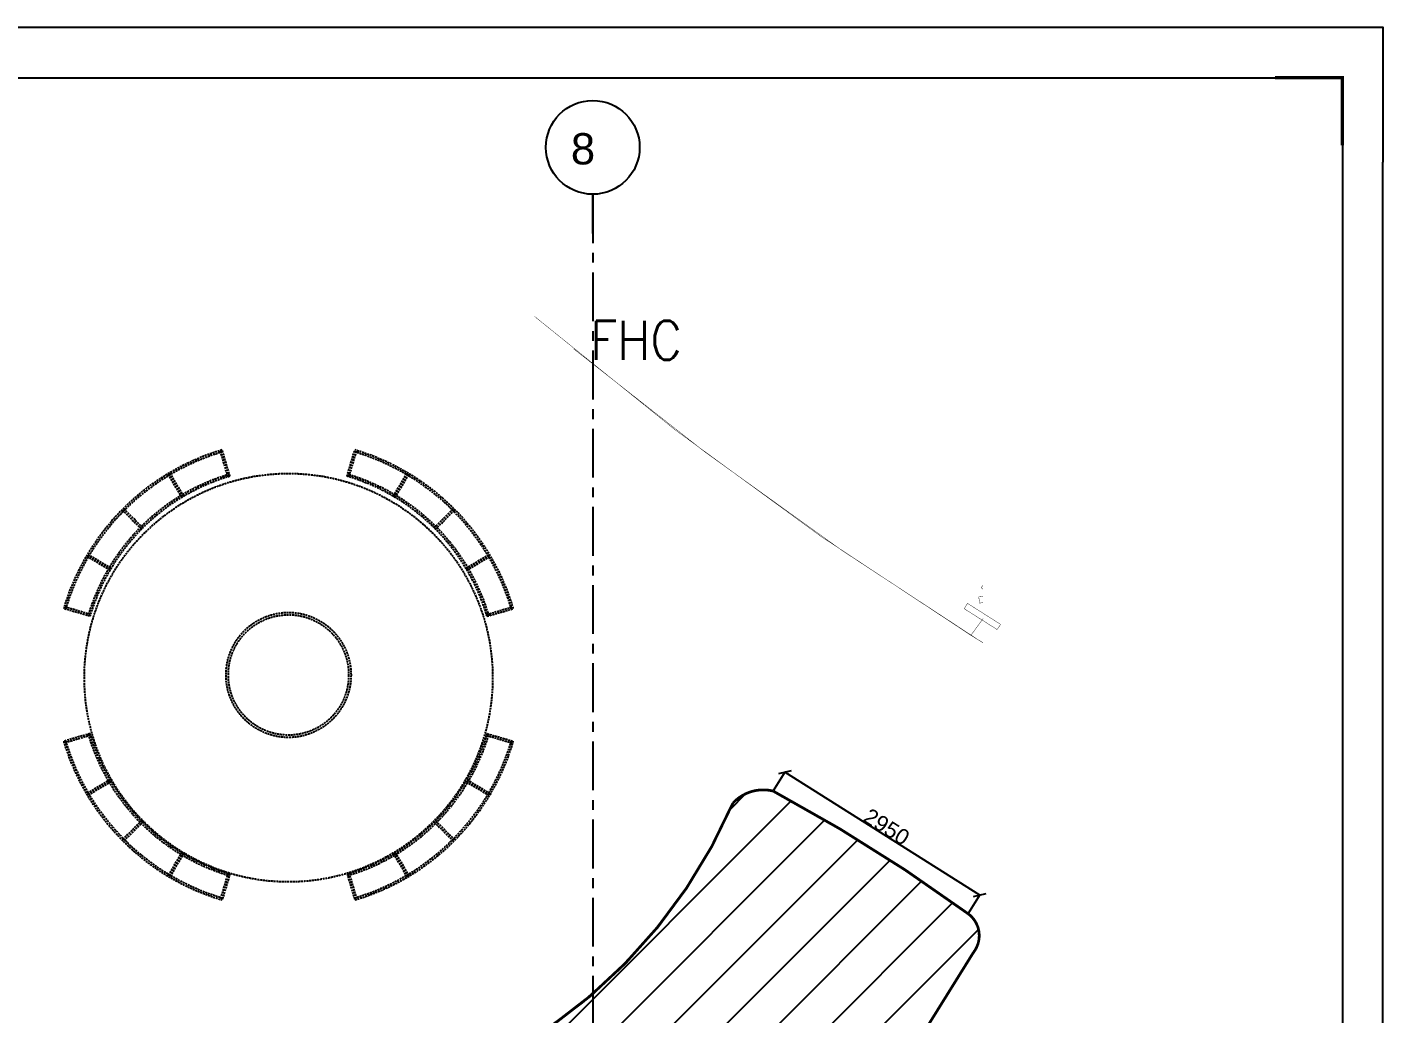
# Model space of a CAD drawing. Header units: inches. Extents: x -17552 to 18736, y -11730 to 13931.
# Drawn here: x 1382 to 18736, y 1308 to 13931 of the extents above; entities that cross this region are included whole.
import ezdxf

# ---------------------------------------------------------------- set-up
doc = ezdxf.new("R2010")
doc.units = ezdxf.units.IN
doc.header["$MEASUREMENT"] = 0
doc.linetypes.add('CENTER', pattern=[2, 1.25, -0.25, 0.25, -0.25])
doc.linetypes.add('DASH', pattern=[0.35, 0.25, -0.1])
for name, color, linetype in [('DIM', 3, 'Continuous'), ('DIM TEXT', 7, 'Continuous'), ('FC-深灰填充', 250, 'Continuous'), ('L01-TXT-200', 7, 'Continuous'), ('NEW AREA', 5, 'Continuous'), ('轴线', 10, 'CENTER')]:
    doc.layers.add(name, color=color, linetype=linetype)
doc.layers.add('P-新规划租赁线', color=7, linetype='Continuous', true_color=0xd45be6)
doc.styles.add('SIMPLEX', font='SIMPLEX.shx', dxfattribs={"width": 0.9})
doc.styles.get("Standard").update_dxf_attribs({"font": 'arial.ttf'})
doc.dimstyles.new('DIM-200MM', dxfattribs={"dimtxt": 200, "dimasz": 120, "dimexe": 10, "dimexo": 10, "dimgap": 0.7, "dimtad": 1, "dimdec": 0, "dimrnd": 5, "dimzin": 1, "dimdsep": 46, "dimtxsty": 'Standard', "dimblk": 'OBLIQUE', "dimcen": 0.5, "dimdle": 1, "dimclrd": 256, "dimclre": 256, "dimclrt": 7, "dimaunit": 1, "dimadec": 0, "dimazin": 0, "dimtfac": 1, "dimtdec": 0, "dimtix": 1, "dimtmove": 2, "dimatfit": 3, "dimfxl": 500, "dimfxlon": 1, "dimtolj": 1, "dimtzin": 1, "dimarcsym": 0})

# ---------------------------------------------------------------- blocks, each defined once
blk = doc.blocks.new('_Oblique')
at = {"color": 0, "linetype": 'ByBlock', "lineweight": -2}
blk.add_line((-0.5, -0.5), (0.5, 0.5), dxfattribs=at)
blk = doc.blocks.new('*D193')
at = {"layer": 'DEFPOINTS', "color": 0, "transparency": 16777216}
for p in [(11080.89744462152, 4397.482241361808), (10930.66543716286, 4158.588110281411), (13426.77718623589, 2588.872365451442)]:
    blk.add_point(p, dxfattribs=at)
at = {"layer": 'DIM', "lineweight": -2, "transparency": 16777216}
for p, q in [((10935.98893002339, 4167.053358285096), (11086.22093748205, 4405.947489365492)), ((13577.85571849491, 2827.234147245786), (11080.05091982115, 4398.014590647861)), ((13432.10067909642, 2597.337613455127), (13582.33268655507, 2836.231744535524))]:
    blk.add_line(p, q, dxfattribs=at)
at = {"layer": 'DIM', "lineweight": -2, "transparency": 16777216, "xscale": 120, "yscale": 120, "zscale": 120}
for p, rotation in [((11080.89744462152, 4397.482241361808), 147.8356755271527), ((13577.00919369454, 2827.766496531839), 327.8356755271527)]:
    blk.add_blockref('_Oblique', p, dxfattribs=dict(at, rotation=rotation))
at = {"layer": 'DIM', "color": 7, "transparency": 16777216, "insert": (12383.68659675658, 3699.65947560801), "char_height": 200, "attachment_point": 5, "rotation": 327.83567552715266}
blk.add_mtext('\\A1;2950', dxfattribs=at)

msp = doc.modelspace()

# ---------------------------------------------------------------- hatches: boundary and pattern name
at = {"layer": 'FC-深灰填充'}
h = msp.add_hatch(dxfattribs=at)
h.set_pattern_fill('ANSI31', color=3, scale=150)
h.set_pattern_definition([(45, (-3126075.741390682, 1289794.275088628), (-336.7596045400933, 336.7596045400933), [])])
edge = h.paths.add_edge_path()
edge.add_arc((10804.50187190437, 3644.025235168427), 529.8039237698297, 76.2236512205323, 137.1060676458498, ccw=False)
edge.add_arc((850.6173548628649, -14639.85819336793), 21330.47005512664, 53.875061775607094, 61.79903033723667, ccw=False)
edge.add_arc((13221.28389898688, 2308.207793751988), 347.8506761699534, -38.08951157662881, 53.957733180751404, ccw=False)
edge.add_arc((3195.350348540589, 7851.437821351947), 11799.84947923976, 271.4376377739742, 330.79362674605835, ccw=False)
edge.add_arc((3526.80639209925, -22417.90587543089), 18473.24246034423, 90.10982935327235, 92.76544619336164)
edge.add_arc((1632.233919241473, 29175.02106933577), 33156.38094232317, 263.42200553935385, 271.7339907443895, ccw=False)
edge.add_arc((1405.17378330604, 27907.74857042546), 31871.54148169765, 256.26269279499843, 263.5665274901085, ccw=False)
edge.add_arc((1610.196080022964, 29097.40477500299), 33075.95902544014, 253.3966420924806, 256.4070774584729, ccw=False)
edge.add_arc((-6420.162959935602, 984.9078402081741), 3855.753314045427, 145.5260681166649, 248.3757388181842, ccw=False)
edge.add_arc((-5939.022231186733, 813.8873203215426), 4351.18401192609, 132.3539785889681, 147.2559836314437, ccw=False)
edge.add_arc((-6067.638873363372, 1018.905428061984), 4113.251665598735, 111.2271959150612, 132.9540090863551, ccw=False)
edge.add_arc((-5756.142412866458, 40.54004040968175), 5138.416561349517, 47.120628342698524, 110.51497651099501, ccw=False)
edge.add_arc((-5710.696862110861, 82.67302342483345), 5076.620386198217, 38.96537353362112, 47.17290903627162, ccw=False)
edge.add_arc((6696.400782851044, 9596.037557896017), 10560.48870760616, 216.7657685576435, 231.5342738817748)
edge.add_arc((4059.164298641503, 6240.287774237595), 6292.559328116174, 231.3291531942232, 258.2618425911978)
edge.add_arc((4210.217182220433, 6687.194365590369), 6761.090180775321, 257.7790062980552, 336.6239230899968)
h.paths.add_polyline_path([(-3742.006027180229, -2376.047554461262), (923.4967661160117, -2376.047554461262), (923.4967661160117, -1251.047554461262), (-3742.006027180229, -1251.047554461262)], flags=24)
h.paths.add_polyline_path([(-4115.340657062356, -1511.920377846318), (1696.111856903888, -1511.920377846318), (1696.111856903888, -166.948310806858), (-4115.340657062356, -166.948310806858)], flags=24)

# ---------------------------------------------------------------- linework, layer by layer
for points in [[(-17552.16863536707, -10001.75728390326), (-17552.16863536707, 13931.04271609674), (17007.83136463294, 13931.04271609674)], [(17007.83136463294, 13931.04271609674), (18735.83136463294, 13931.04271609674), (18735.83136463294, 12203.04271609674)], [(17007.83136463294, -11729.75728390326), (18735.83136463294, -11729.75728390326), (18735.83136463294, 12203.04271609675)]]:
    msp.add_lwpolyline(points)
msp.add_lwpolyline([(-17033.76863536707, 13283.04271609674), (18217.43136463294, 13283.04271609675), (18217.43136463294, -11081.75728390326), (-17033.76863536707, -11081.75728390326)], close=True)
at = {"const_width": 43.2}
msp.add_lwpolyline([(18217.43136463294, 12419.04271609674), (18217.43136463294, 13283.04271609674), (17353.43136463294, 13283.04271609674)], dxfattribs=at)
at = {"layer": 'DIM'}
msp.add_line((8622.650210008105, 11292.48202535658), (8622.650210008105, 11792.48202535658), dxfattribs=at)
msp.add_circle((8622.650210008876, 12392.86202535658), 600, dxfattribs=at)
at = {"layer": 'NEW AREA', "color": 3, "const_width": 35}
msp.add_lwpolyline([(10416.35957914452, 4004.632720133779, -0.2720801794893178), (10930.66543716612, 4158.588110279316, -0.03458861903828604), (13425.95294082631, 2589.473995462084, -0.4247181244642562), (13495.05906468863, 2093.621560370806, -0.2649396713503463), (3491.39535402647, -3944.697354520182, 0.01158783300415074), (2635.520413858823, -3966.177059310232, -0.03628378743098366), (-2166.015797735185, -3763.085984348063, -0.03187978430944784), (-6163.383611618534, -3052.097930797818, -0.01313625778864186), (-7841.078315329265, -2599.479579083831, -0.4815344548132094), (-9598.78354306006, 3167.384600064275, -0.06511405428245984), (-8870.454166091506, 4029.398028850113, -0.0950861315395541), (-7556.911829568904, 4853.08139252502, -0.2838876032276916), (-2259.670454956584, 3805.909690988041, -0.03582744714520127), (-1763.491775081486, 3275.108856216562, 0.06452910427697524), (127.2870610724276, 1327.381883977936, 0.1180599977857756), (2779.009894317489, 79.32132416244167, 0.3582729650776902)], format="xyb", close=True, dxfattribs=at)
at = {"layer": 'P-新规划租赁线', "color": 8, "linetype": 'DASH', "ltscale": 100}
for p, q in [((3953.980747356087, 8178.568178994605), (3854.936871171005, 8514.261954019335)), ((3977.958874143202, 8185.642741579353), (3878.91499795812, 8521.336516603851)), ((5477.958874143202, 8185.642741579353), (5577.002750328284, 8521.336516603851)), ((5501.937000930782, 8178.568178994605), (5600.980877115864, 8514.261954019335)), ((3363.338843120735, 7915.698368289764), (3184.548269938685, 8216.586937267357)), ((3384.830883761875, 7928.469123516954), (3206.040310580291, 8229.357692494546)), ((6071.086864524994, 7928.469123516954), (6249.877437706578, 8229.357692494546)), ((6092.578905166134, 7915.698368289764), (6271.369478347719, 8216.586937267357)), ((2845.046273176566, 7508.869615922007), (2597.558899761185, 7756.356989337388)), ((2862.723942706369, 7526.54728545181), (2615.236569290988, 7774.034658866958)), ((6593.1938055805, 7526.54728545181), (6840.681178995881, 7774.034658866958)), ((6610.871475110303, 7508.86961592224), (6858.358848525684, 7756.356989337621)), ((2443.124435111422, 6986.762674866734), (2142.235866133597, 7165.553248048318)), ((2455.895190338611, 7008.254715507874), (2155.006621361252, 7187.045288689458)), ((7000.022557948258, 7008.254715508107), (7300.911126925617, 7187.045288689691)), ((7012.793313175447, 6986.762674866734), (7313.681882152807, 7165.553248048318)), ((2185.950817049023, 6393.634684485174), (1850.257042024292, 6492.678560670256)), ((2193.025379633538, 6417.612811272522), (1857.331604609273, 6516.656687457837)), ((7262.892368653331, 6417.612811272522), (7598.586143677596, 6516.656687457837)), ((7269.966931237846, 6393.634684485174), (7605.660706262577, 6492.678560670256)), ((2185.950817049023, 4893.634684485174), (1850.257042024292, 4794.590808300092)), ((2193.025379633538, 4869.656557697594), (1857.331604609273, 4770.612681512512)), ((7262.892368653331, 4869.656557697594), (7598.586143677596, 4770.612681512512)), ((7269.966931237846, 4893.634684485174), (7605.660706262111, 4794.590808300092)), ((2443.124435111422, 4300.506694103382), (2142.235866133597, 4121.716120921797)), ((2455.895190338611, 4279.014653462009), (2155.006621361252, 4100.224080280424)), ((7000.022557948258, 4279.014653462009), (7300.911126925617, 4100.224080280424)), ((7012.793313175447, 4300.506694103382), (7313.681882152807, 4121.716120921797)), ((2845.046273176566, 3778.399753047875), (2597.558899761185, 3530.912379632495)), ((2862.723942706369, 3760.722083518072), (2615.236569290988, 3513.234710102925)), ((6593.1938055805, 3760.722083518072), (6840.681178995881, 3513.234710102925)), ((6610.871475110303, 3778.399753048108), (6858.358848525684, 3530.912379632728)), ((3363.338843120735, 3371.571000680118), (3184.548269938685, 3070.682431702526)), ((3384.830883761875, 3358.800245452929), (3206.040310580291, 3057.911676475336)), ((6071.086864524994, 3358.800245452929), (6249.877437706578, 3057.911676475336)), ((6092.578905166134, 3371.571000680118), (6271.369478347719, 3070.682431702526)), ((3953.980747356087, 3108.701189975278), (3854.936871171005, 2773.007414950547)), ((3977.958874143202, 3101.626627390529), (3878.91499795812, 2765.932852366032)), ((5477.958874143202, 3101.626627390529), (5577.002750328284, 2765.932852366032)), ((5501.937000930782, 3108.701189975278), (5600.980877115864, 2773.007414950547))]:
    msp.add_line(p, q, dxfattribs=at)
at = {"layer": 'P-新规划租赁线', "color": 8, "linetype": 'DASH', "ltscale": 100, "const_width": 5}
for points in [[(7879.595471137676, 10228.390707484, 0.03594312840848961), (13462.40301080142, 6150.515178883006), (13618.07308000932, 6363.398157274374)], [(8376.44841976418, 9815.942726734118, 0.0320130835749895), (13618.07308000932, 6052.94660792735)], [(7340.799411193941, 5608.298924365105, 1), (2115.118337092928, 5608.298924365105, 1)], [(13618.07308000932, 6363.409089314542), (13462.41181295273, 6150.501774154161, 0.0007862363688016267), (13618.07308000932, 6054.856057830411)]]:
    msp.add_lwpolyline(points, format="xyb", dxfattribs=at)
for points in [[(13618.07308000932, 6791.783932106593), (13593.6258076029, 6760.103365083016), (13618.07308000932, 6741.237884308235)], [(13618.07308000932, 6649.61000741974), (13562.81442729384, 6641.266663946235), (13574.75802242477, 6562.163247235376), (13618.07308000932, 6568.703261970333)]]:
    msp.add_lwpolyline(points, dxfattribs=at)
msp.add_lwpolyline([(13376.69022847666, 6491.208990050503), (13799.03504066263, 6223.580778496596), (13841.85555451131, 6291.155948446389), (13419.51074232534, 6558.784160000296)], close=True, dxfattribs=at)
at = {"layer": 'P-新规划租赁线', "linetype": 'DASH', "ltscale": 350, "const_width": 30}
msp.add_lwpolyline([(-7841.294831071973, -2599.479578429111, 0.08380356911942508), (3116.139187929228, -3948.145786754996, 0.2734670420673566), (13495.05906468537, 2093.621560372669, 0.4238526941654773), (13426.77718623589, 2588.872365451442, 0.03460059347610196), (10930.66543716286, 4158.588110281411, 0.2720801794895548), (10416.35957914126, 4004.632720135874, -0.4579195971320941), (647.9407111490218, 940.6707009559268, -0.08025049787419418), (-1763.491775092662, 3275.108856215398, 0.3225008085078341), (-7557.128345330239, 4853.081393174152, 0.2672966014243377), (-10244.70555062126, 1442.076571833133, 0.3412849828496597), (-7841.294831071973, -2599.479578429111, 0.08380356911942538)], format="xyb", dxfattribs=at)
at = {"layer": 'P-新规划租赁线', "color": 8, "linetype": 'DASH', "ltscale": 100}
for centre, radius in [((4727.958874143667, 5608.298924365105), 2612.840537050482), ((4727.958874143202, 5643.634684484941), 800), ((4727.958874143202, 5643.634684484941), 770)]:
    msp.add_circle(centre, radius, dxfattribs=at)
for radius, start, end in [(3000.340537050482, 106.4382907834214, 163.5617092255848), (3000.340537050482, 16.43829077441521, 73.56170921657862), (2975.340537050482, 106.4382907834214, 163.5617092255848), (2975.340537050482, 16.43829077441521, 73.56170921657862), (2675.340537050482, 106.4382907834214, 163.5617092255848), (2650.340537050482, 106.4382907834214, 163.5617092255848), (2650.340537050482, 16.43829077441521, 73.56170921657862), (2675.340537050482, 16.43829077441521, 73.56170921657862), (2675.340537050482, 196.4382907744152, 253.5617092165786), (2650.340537050482, 196.4382907744152, 253.5617092165786), (2650.340537050482, 286.4382907834214, 343.5617092255848), (2675.340537050482, 286.4382907834214, 343.5617092255848), (3000.340537050482, 196.4382907744152, 253.5617092165786), (2975.340537050482, 196.4382907744152, 253.5617092165786), (2975.340537050482, 286.4382907834214, 343.5617092255848), (3000.340537050482, 286.4382907834214, 343.5617092255848)]:
    msp.add_arc((4727.958874143202, 5643.634684484941), radius, start, end, dxfattribs=at)
at = {"layer": '轴线', "ltscale": 500}
msp.add_line((8622.650210008876, 11792.86202535658), (8622.650209994506, -8538.37982741674), dxfattribs=at)

# ---------------------------------------------------------------- texts
at = {"layer": 'DIM TEXT', "insert": (8341.930498297872, 12574.75223065563), "char_height": 400, "attachment_point": 1}
msp.add_mtext_dynamic_manual_height_columns('8', width=10456.67455944861, gutter_width=2, heights=[0], dxfattribs=at)
at = {"layer": 'L01-TXT-200', "style": 'SIMPLEX', "width": 0.9}
msp.add_text('FHC', height=500, dxfattribs=at).set_placement((8588.492544248707, 9674.913663101406))

# ---------------------------------------------------------------- dimensions: what is measured, and where the dimension line sits
at = {"layer": 'DIM'}
dim = msp.add_aligned_dim(p1=(13426.77718623589, 2588.872365451442), p2=(10930.66543716286, 4158.588110281411), distance=-282.2057085349564, dimstyle='DIM-200MM', dxfattribs=at)
dim.commit()
dim.dimension.update_dxf_attribs({"geometry": '*D193', "text_midpoint": (12383.68659675658, 3699.65947560801)})

doc.saveas('drawing.dxf')
